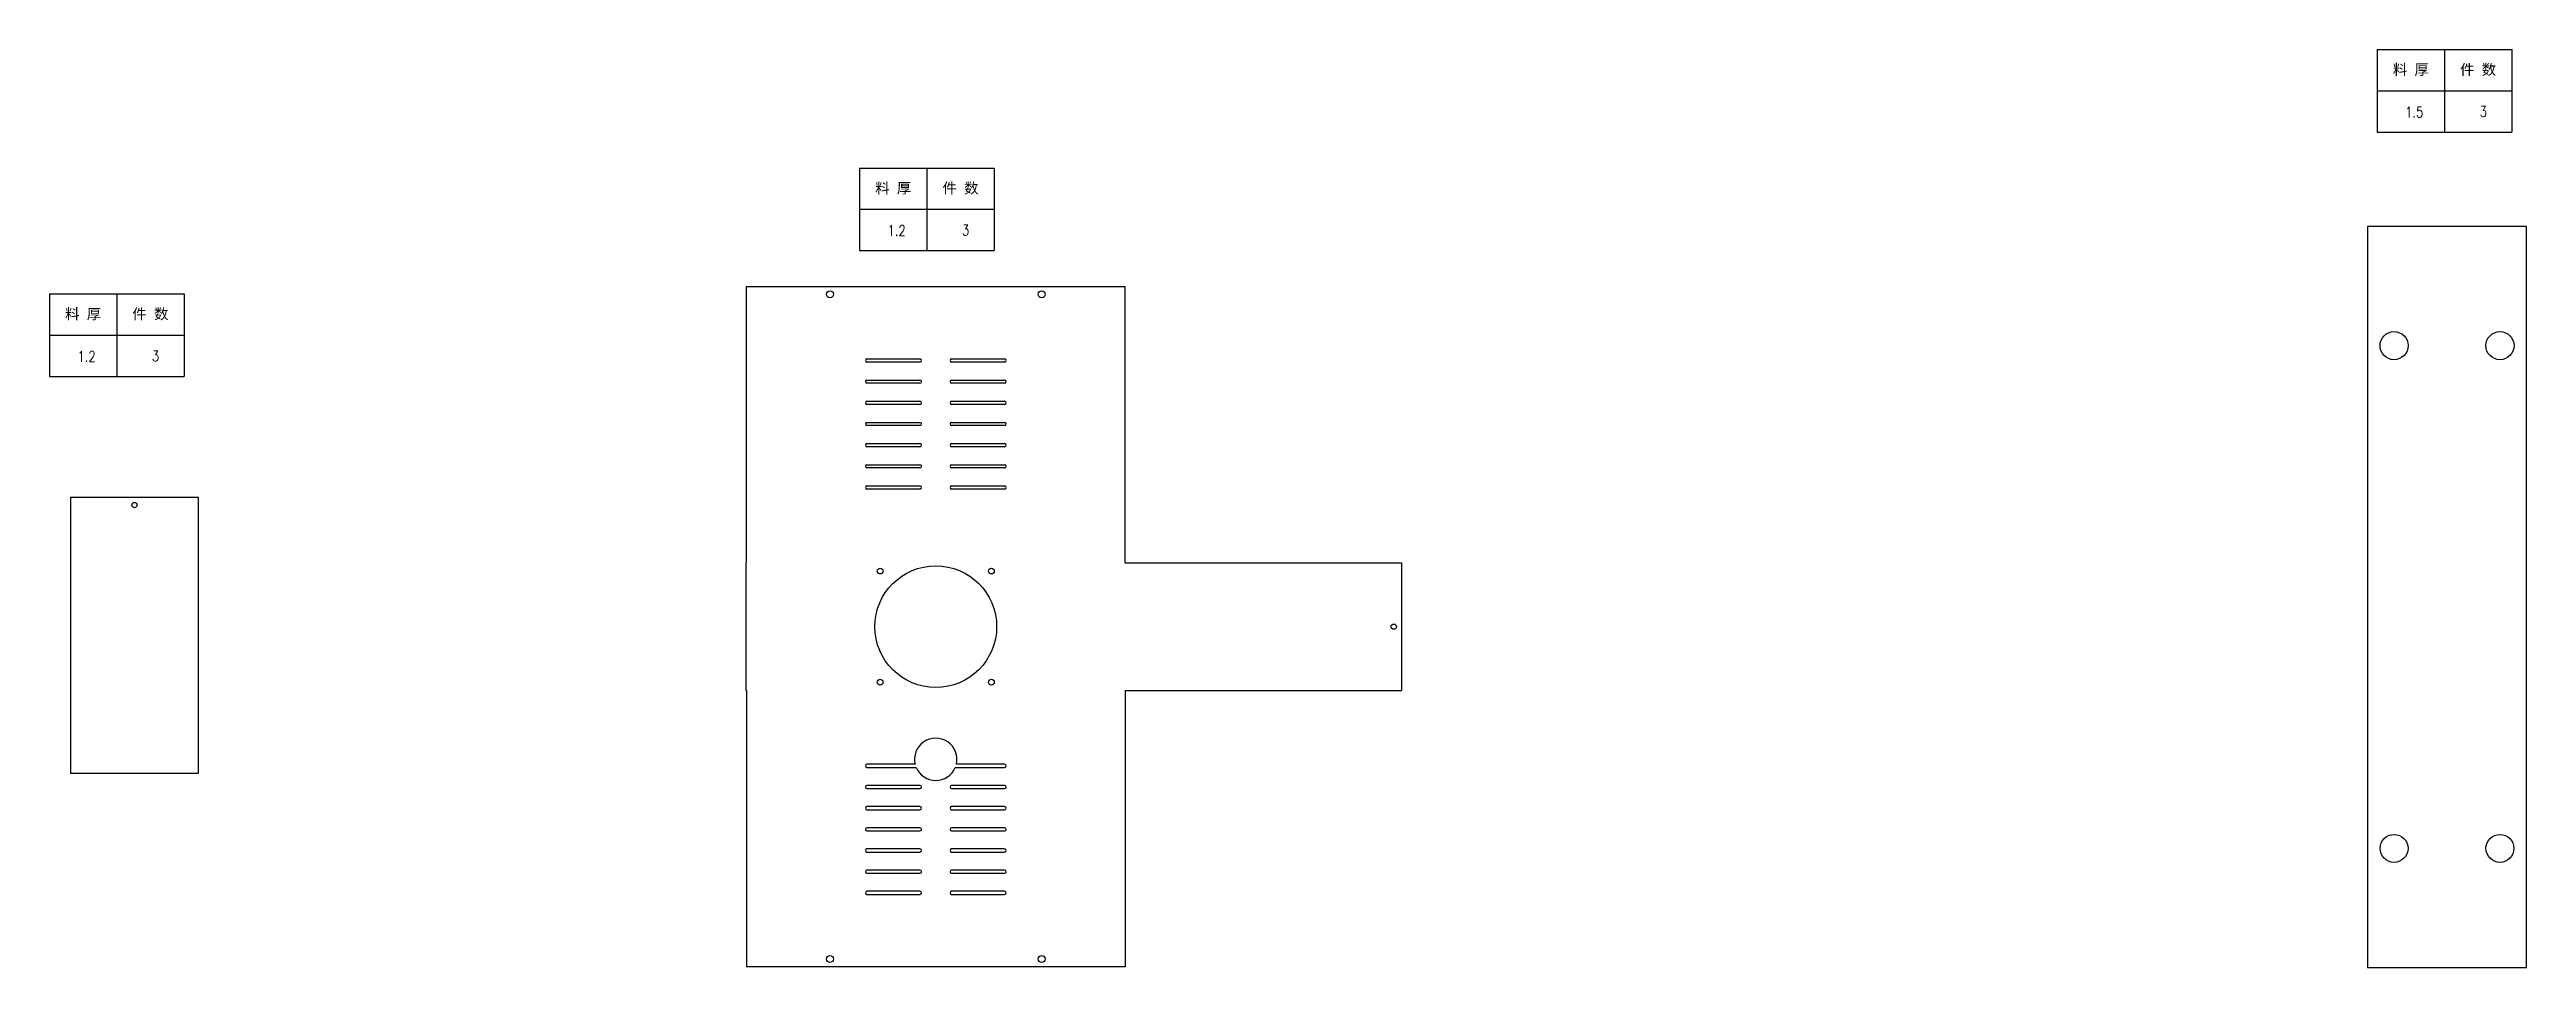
# Model space of a CAD drawing. Header units: millimetres. Extents: x -44233 to -41894, y 2671 to 3538.
import ezdxf
from ezdxf.enums import TextEntityAlignment as Align

# ---------------------------------------------------------------- set-up
doc = ezdxf.new("R2010")
doc.units = ezdxf.units.MM
doc.linetypes.add('SLD-实线', pattern=[0])
doc.styles.add('DIM', font='romans.shx', dxfattribs={"width": 0.8, "bigfont": 'bigfont.shx'})
doc.styles.get("Standard").update_dxf_attribs({"font": 'arial.ttf'})

# ---------------------------------------------------------------- blocks, each defined once
blk = doc.blocks.new('*T22')
at = {"color": 0, "linetype": 'ByBlock', "lineweight": -2, "transparency": 16777216}
for p, q in [((0, 0), (127, 0)), ((0, 0), (0, -78)), ((63.5, 0), (63.5, -78)), ((127, 0), (127, -78)), ((0, -39), (127, -39)), ((0, -78), (127, -78))]:
    blk.add_line(p, q, dxfattribs=at)
at = {"color": 0, "transparency": 16777216, "char_height": 10, "width": 60.5, "attachment_point": 5}
for s, insert in [('{\\fSimSun|b0|i0|c134|p2;料 厚}', (31.75, -19.5)), ('{\\fSimSun|b0|i0|c134|p2;件 数}', (95.25, -19.5))]:
    blk.add_mtext(s, dxfattribs=dict(at, insert=insert))
blk = doc.blocks.new('拆图参数')
blk.add_blockref('*T22', (-63.5, 78))
at = {"style": 'DIM', "width": 0.8}
blk.add_attdef('6', text='', height=10, dxfattribs=at).set_placement((-37.1, 18.9), align=Align.MIDDLE_LEFT)
blk.add_attdef('1', text='', height=10, dxfattribs=at).set_placement((36.6, 19.3), align=Align.MIDDLE_CENTER)

msp = doc.modelspace()

# ---------------------------------------------------------------- linework, layer by layer
at = {"color": 7, "linetype": 'Continuous', "lineweight": 25}
for p, q in [((-42044.1, 3370.9), (-42044.1, 2670.9)), ((-41894.1, 3370.9), (-42044.1, 3370.9)), ((-41894.1, 2670.9), (-41894.1, 3370.9)), ((-42044.1, 2670.9), (-41894.1, 2670.9))]:
    msp.add_line(p, q, dxfattribs=at)
at = {"color": 7, "linetype": 'SLD-实线'}
for p, q in [((-43575.2, 3053.2), (-43575.2, 3314.4)), ((-43575.2, 3314.4), (-43217.6, 3314.4)), ((-43217.6, 3053.2), (-43217.6, 3314.4)), ((-43461.4, 3245.9), (-43411.4, 3245.9)), ((-43411.4, 3242.9), (-43461.4, 3242.9)), ((-43381.4, 3245.9), (-43331.4, 3245.9)), ((-43331.4, 3242.9), (-43381.4, 3242.9)), ((-43461.4, 3225.9), (-43411.4, 3225.9)), ((-43411.4, 3222.9), (-43461.4, 3222.9)), ((-43461.4, 3205.9), (-43411.4, 3205.9)), ((-43381.4, 3225.9), (-43331.4, 3225.9)), ((-43331.4, 3222.9), (-43381.4, 3222.9)), ((-43381.4, 3205.9), (-43331.4, 3205.9)), ((-43411.4, 3202.9), (-43461.4, 3202.9)), ((-43461.4, 3185.9), (-43411.4, 3185.9)), ((-43411.4, 3182.9), (-43461.4, 3182.9)), ((-43331.4, 3202.9), (-43381.4, 3202.9)), ((-43381.4, 3185.9), (-43331.4, 3185.9)), ((-43331.4, 3182.9), (-43381.4, 3182.9)), ((-43461.4, 3165.9), (-43411.4, 3165.9)), ((-43411.4, 3162.9), (-43461.4, 3162.9)), ((-43381.4, 3165.9), (-43331.4, 3165.9)), ((-43331.4, 3162.9), (-43381.4, 3162.9)), ((-43461.4, 3145.9), (-43411.4, 3145.9)), ((-43411.4, 3142.9), (-43461.4, 3142.9)), ((-43381.4, 3145.9), (-43331.4, 3145.9)), ((-43331.4, 3142.9), (-43381.4, 3142.9)), ((-44213.5, 3115.3), (-44213.5, 2854.1)), ((-44213.5, 3115.3), (-44092.9, 3115.3)), ((-44092.9, 3115.3), (-44092.9, 2854.1)), ((-43461.4, 3125.9), (-43411.4, 3125.9)), ((-43411.4, 3122.9), (-43461.4, 3122.9)), ((-43381.4, 3125.9), (-43331.4, 3125.9)), ((-43331.4, 3122.9), (-43381.4, 3122.9)), ((-43575.9, 3053.2), (-43575.2, 3053.2)), ((-43575.9, 3053.2), (-43575.9, 2932.6)), ((-43217.6, 3053.2), (-42956.4, 3053.2)), ((-42956.4, 3053.2), (-42956.4, 2932.6)), ((-43575.9, 2932.6), (-43575.2, 2932.6)), ((-43575.2, 2932.6), (-43575.2, 2671.4)), ((-43217.6, 2932.6), (-42956.4, 2932.6)), ((-43217.6, 2932.6), (-43217.6, 2671.4)), ((-44092.9, 2854.1), (-44213.5, 2854.1)), ((-43415.9, 2862.9), (-43461.4, 2862.9)), ((-43461.4, 2859.9), (-43414.9, 2859.9)), ((-43378, 2859.9), (-43331.4, 2859.9)), ((-43331.4, 2862.9), (-43377, 2862.9)), ((-43411.4, 2842.9), (-43461.4, 2842.9)), ((-43461.4, 2839.9), (-43411.4, 2839.9)), ((-43331.4, 2842.9), (-43381.4, 2842.9)), ((-43381.4, 2839.9), (-43331.4, 2839.9)), ((-43411.4, 2822.9), (-43461.4, 2822.9)), ((-43461.4, 2819.9), (-43411.4, 2819.9)), ((-43331.4, 2822.9), (-43381.4, 2822.9)), ((-43381.4, 2819.9), (-43331.4, 2819.9)), ((-43411.4, 2802.9), (-43461.4, 2802.9)), ((-43461.4, 2799.9), (-43411.4, 2799.9)), ((-43331.4, 2802.9), (-43381.4, 2802.9)), ((-43381.4, 2799.9), (-43331.4, 2799.9)), ((-43411.4, 2782.9), (-43461.4, 2782.9)), ((-43461.4, 2779.9), (-43411.4, 2779.9)), ((-43411.4, 2762.9), (-43461.4, 2762.9)), ((-43331.4, 2782.9), (-43381.4, 2782.9)), ((-43381.4, 2779.9), (-43331.4, 2779.9)), ((-43331.4, 2762.9), (-43381.4, 2762.9)), ((-43461.4, 2759.9), (-43411.4, 2759.9)), ((-43411.4, 2742.9), (-43461.4, 2742.9)), ((-43461.4, 2739.9), (-43411.4, 2739.9)), ((-43381.4, 2759.9), (-43331.4, 2759.9)), ((-43331.4, 2742.9), (-43381.4, 2742.9)), ((-43381.4, 2739.9), (-43331.4, 2739.9)), ((-43217.6, 2671.4), (-43575.2, 2671.4))]:
    msp.add_line(p, q, dxfattribs=at)
for centre, radius in [((-43496.4, 3306.9), 3.3), ((-43296.4, 3306.9), 3.3), ((-44153.2, 3107.8), 2.5), ((-43396.4, 2992.9), 57.5), ((-43448.9, 3045.4), 2.75), ((-43343.9, 3045.4), 2.75), ((-42963.9, 2992.9), 2.5), ((-43448.9, 2940.4), 2.75), ((-43343.9, 2940.4), 2.75), ((-43496.4, 2678.9), 3.3), ((-43296.4, 2678.9), 3.3)]:
    msp.add_circle(centre, radius, dxfattribs=at)
at = {"color": 7, "linetype": 'Continuous', "lineweight": 25}
for centre, radius in [((-42019.1, 3258.4), 13.3), ((-41919.1, 3258.4), 13.3), ((-42019.1, 2783.4), 13.2), ((-41919.1, 2783.4), 13.2)]:
    msp.add_circle(centre, radius, dxfattribs=at)
at = {"color": 7, "linetype": 'SLD-实线'}
for centre, radius, start, end in [((-43461.4, 3244.4), 1.5, 90, 270), ((-43411.4, 3244.4), 1.5, 270, 90), ((-43381.4, 3244.4), 1.5, 90, 270), ((-43331.4, 3244.4), 1.5, 270, 90), ((-43461.4, 3224.4), 1.5, 90, 270), ((-43461.4, 3204.4), 1.5, 90, 270), ((-43411.4, 3224.4), 1.5, 270, 90), ((-43411.4, 3204.4), 1.5, 270, 90), ((-43381.4, 3224.4), 1.5, 90, 270), ((-43381.4, 3204.4), 1.5, 90, 270), ((-43331.4, 3224.4), 1.5, 270, 90), ((-43331.4, 3204.4), 1.5, 270, 90), ((-43461.4, 3184.4), 1.5, 90, 270), ((-43411.4, 3184.4), 1.5, 270, 90), ((-43381.4, 3184.4), 1.5, 90, 270), ((-43331.4, 3184.4), 1.5, 270, 90), ((-43461.4, 3164.4), 1.5, 90, 270), ((-43411.4, 3164.4), 1.5, 270, 90), ((-43381.4, 3164.4), 1.5, 90, 270), ((-43331.4, 3164.4), 1.5, 270, 90), ((-43461.4, 3144.4), 1.5, 90, 270), ((-43411.4, 3144.4), 1.5, 270, 90), ((-43381.4, 3144.4), 1.5, 90, 270), ((-43331.4, 3144.4), 1.5, 270, 90), ((-43461.4, 3124.4), 1.5, 90, 270), ((-43411.4, 3124.4), 1.5, 270, 90), ((-43381.4, 3124.4), 1.5, 90, 270), ((-43331.4, 3124.4), 1.5, 270, 90), ((-43396.4, 2867.6), 20, 346.4084, 193.5916), ((-43461.4, 2861.4), 1.5, 90, 270), ((-43396.4, 2867.6), 20, 202.6437, 337.3563), ((-43331.4, 2861.4), 1.5, 270, 90), ((-43461.4, 2841.4), 1.5, 90, 270), ((-43411.4, 2841.4), 1.5, 270, 90), ((-43381.4, 2841.4), 1.5, 90, 270), ((-43331.4, 2841.4), 1.5, 270, 90), ((-43461.4, 2821.4), 1.5, 90, 270), ((-43411.4, 2821.4), 1.5, 270, 90), ((-43381.4, 2821.4), 1.5, 90, 270), ((-43331.4, 2821.4), 1.5, 270, 90), ((-43461.4, 2801.4), 1.5, 90, 270), ((-43411.4, 2801.4), 1.5, 270, 90), ((-43381.4, 2801.4), 1.5, 90, 270), ((-43331.4, 2801.4), 1.5, 270, 90), ((-43461.4, 2781.4), 1.5, 90, 270), ((-43461.4, 2761.4), 1.5, 90, 270), ((-43411.4, 2781.4), 1.5, 270, 90), ((-43411.4, 2761.4), 1.5, 270, 90), ((-43381.4, 2781.4), 1.5, 90, 270), ((-43381.4, 2761.4), 1.5, 90, 270), ((-43331.4, 2781.4), 1.5, 270, 90), ((-43331.4, 2761.4), 1.5, 270, 90), ((-43461.4, 2741.4), 1.5, 90, 270), ((-43411.4, 2741.4), 1.5, 270, 90), ((-43381.4, 2741.4), 1.5, 90, 270), ((-43331.4, 2741.4), 1.5, 270, 90)]:
    msp.add_arc(centre, radius, start, end, dxfattribs=at)

# ---------------------------------------------------------------- block references
for p, values in [((-41971.5, 3460.2), {'1': '3', '6': '1.5'}), ((-43404.8, 3348.2), {'1': '3', '6': '1.2'}), ((-44169.9, 3229.3), {'1': '3', '6': '1.2'})]:
    msp.add_blockref('拆图参数', p).add_auto_attribs(values)

doc.saveas('drawing.dxf')
